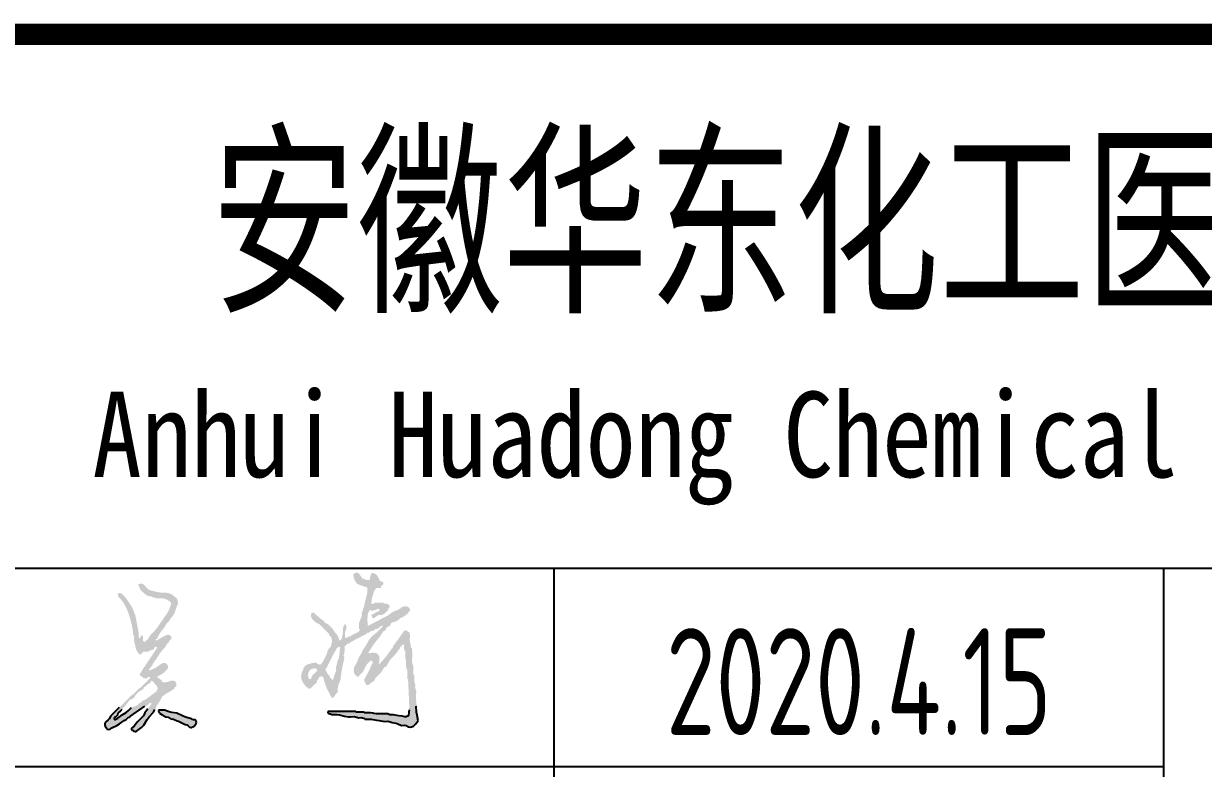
# Model space of a CAD drawing. Extents: x 4832557 to 10196674, y -611561 to -321783.
# Drawn here: x 4836817 to 4840686, y -346846 to -344404 of the extents above; entities that cross this region are included whole.
import ezdxf
from ezdxf.enums import TextEntityAlignment as Align

# ---------------------------------------------------------------- set-up
doc = ezdxf.new("R2010")
doc.units = 0
doc.header["$LTSCALE"] = 1000
doc.header["$MEASUREMENT"] = 0
doc.layers.get('0').update_dxf_attribs({"linetype": 'CONTINUOUS'})
doc.styles.add('sceie', font='sceie.shx', dxfattribs={"width": 0.7, "bigfont": 'sceic.shx'})
doc.styles.add('宋体', font='', dxfattribs={"width": 0.7})
doc.styles.get('宋体').set_extended_font_data('SimSun')

msp = doc.modelspace()

# ---------------------------------------------------------------- hatches: boundary and pattern name
h = msp.add_hatch(color=256)
h.dxf.hatch_style = 1
h.paths.add_polyline_path([(4837288.3, -346436.4), (4837294.1, -346431.8), (4837293.6, -346429), (4837294.7, -346426.8), (4837297.2, -346425.5), (4837299.8, -346422.1), (4837300.9, -346420.1), (4837302.4, -346416.1), (4837298.8, -346411), (4837295.8, -346408.7), (4837289.9, -346406.8), (4837274.7, -346414.2), (4837267.1, -346418.2), (4837252.4, -346426.5), (4837250.4, -346425.6), (4837249.5, -346423.4), (4837250.3, -346421.3), (4837253, -346421.7), (4837255.2, -346419.8), (4837255.5, -346417.2), (4837263.4, -346403), (4837268.1, -346396.3), (4837278.4, -346383.8), (4837283.9, -346373.6), (4837287.7, -346368.8), (4837296.2, -346360.9), (4837295.7, -346358.2), (4837296.8, -346355.9), (4837299.3, -346354.7), (4837309.2, -346341.1), (4837313.1, -346333.2), (4837318, -346317.1), (4837322.1, -346309.7), (4837323.1, -346304.8), (4837322.2, -346296.3), (4837320.5, -346290.5), (4837318.5, -346287.6), (4837313.9, -346283.8), (4837302.9, -346275.5), (4837296.1, -346272.3), (4837282.6, -346269.2), (4837275.5, -346269.2), (4837272, -346269.2), (4837264.9, -346269.2), (4837253.2, -346266.8), (4837247.4, -346265.6), (4837235.7, -346263), (4837226.6, -346259.2), (4837222.2, -346255.9), (4837215.9, -346248.4), (4837213.4, -346245.9), (4837212.2, -346244.6), (4837209.7, -346242.1), (4837204.6, -346240.1), (4837201.4, -346239.8), (4837196.1, -346241.1), (4837193.6, -346242.5), (4837193, -346246.3), (4837195.1, -346248.4), (4837199.7, -346258.7), (4837203.3, -346263.7), (4837211.8, -346271.3), (4837218.1, -346276.6), (4837221.8, -346278.8), (4837229.5, -346281.7), (4837233.8, -346281.1), (4837236.6, -346282), (4837239.9, -346284.8), (4837244.2, -346284.9), (4837246.6, -346285.7), (4837250.3, -346288), (4837259.5, -346288), (4837264.1, -346288), (4837273.2, -346288), (4837283.8, -346291.2), (4837289, -346293.5), (4837298.2, -346299.4), (4837300.6, -346303.4), (4837300.9, -346306.6), (4837299.3, -346310.9), (4837292.4, -346328.6), (4837287.7, -346337.3), (4837276.4, -346352.6), (4837273.6, -346357.9), (4837271.9, -346360.5), (4837268, -346365.1), (4837255.5, -346383.8), (4837248.3, -346392.7), (4837232.6, -346408.8), (4837226.5, -346419), (4837222.6, -346423.8), (4837213.8, -346431.8), (4837212.9, -346429.7), (4837210.7, -346428.9), (4837208.6, -346429.7), (4837208.6, -346422.2), (4837208.6, -346418.4), (4837208.6, -346410.9), (4837206.2, -346410.4), (4837204.9, -346410.2), (4837202.4, -346409.9), (4837200.8, -346413.8), (4837199.7, -346415.8), (4837197.2, -346419.3), (4837195.3, -346418.9), (4837194.3, -346416.8), (4837195.1, -346415.1), (4837194.3, -346406.7), (4837193.9, -346402.6), (4837193, -346394.2), (4837191.3, -346385.9), (4837190.5, -346381.7), (4837188.8, -346373.4), (4837186.7, -346360.8), (4837185.5, -346354.6), (4837182.6, -346342.2), (4837175.3, -346323.8), (4837170.6, -346314.8), (4837159.7, -346298.4), (4837152.6, -346287.5), (4837148.3, -346282.3), (4837138.8, -346273.4), (4837134.9, -346271), (4837131.7, -346270.7), (4837127.4, -346272.3), (4837125.5, -346273.3), (4837124.9, -346276), (4837126.3, -346277.6), (4837128, -346283.3), (4837130, -346286.3), (4837134.7, -346290.1), (4837143.7, -346301.8), (4837147.7, -346308.1), (4837154.5, -346321.3), (4837161.3, -346338.4), (4837164.2, -346347.3), (4837169, -346365.1), (4837170.3, -346370.1), (4837170.9, -346372.6), (4837172.2, -346377.6), (4837173.8, -346387.6), (4837174.7, -346392.6), (4837176.3, -346402.6), (4837175.5, -346406), (4837176.6, -346408.9), (4837179.5, -346410.9), (4837179, -346423.5), (4837179.7, -346430), (4837182.6, -346442.2), (4837184.9, -346452.8), (4837187.1, -346458.1), (4837193, -346467.2), (4837194.8, -346470.4), (4837197.6, -346471.9), (4837201.3, -346471.4), (4837204.7, -346468), (4837206.3, -346466.3), (4837209.7, -346463), (4837220.3, -346463.3), (4837226, -346462.2), (4837235.7, -346457.8), (4837238.9, -346456.6), (4837240.7, -346456.4), (4837244.1, -346456.8), (4837244, -346451.7), (4837247.4, -346447.9), (4837252.4, -346447.4), (4837254.3, -346448.4), (4837254.8, -346451), (4837253.4, -346452.6), (4837231.5, -346484.9), (4837220.7, -346501.2), (4837199.3, -346533.9), (4837197.6, -346537.4), (4837198.9, -346541.4), (4837202.4, -346543.2), (4837205.9, -346545.9), (4837207.6, -346547.4), (4837210.7, -346550.5), (4837217.7, -346550.6), (4837221.7, -346549.3), (4837227.4, -346545.3), (4837229, -346544.7), (4837230.4, -346545.1), (4837231.6, -346546.4), (4837232, -346548), (4837231.6, -346549.2), (4837230.5, -346550.5), (4837218.4, -346562.6), (4837212.4, -346568.7), (4837200.3, -346580.8), (4837198.6, -346581.6), (4837197.8, -346582), (4837196.1, -346582.8), (4837187.8, -346591.2), (4837183.6, -346595.3), (4837175.3, -346603.7), (4837173.6, -346604.5), (4837172.8, -346604.9), (4837171.1, -346605.8), (4837144, -346632.8), (4837130.5, -346646.4), (4837103.4, -346673.5), (4837097.5, -346682.7), (4837093.8, -346687), (4837085.7, -346694.3), (4837083.7, -346698.9), (4837083.5, -346701.9), (4837084.6, -346706.8), (4837086.8, -346711), (4837087.8, -346713.1), (4837089.9, -346717.2), (4837096.7, -346717.7), (4837100.7, -346716.7), (4837106.5, -346713.1), (4837123, -346704.7), (4837131, -346699.8), (4837146.1, -346689.1), (4837152.8, -346685.8), (4837155.9, -346683.3), (4837160.7, -346677.6), (4837163.5, -346678.1), (4837165.7, -346677), (4837167, -346674.5), (4837186.1, -346661.2), (4837195.7, -346654.5), (4837214.9, -346641.2), (4837220.9, -346639.9), (4837224, -346638.2), (4837228.4, -346633.9), (4837229.4, -346631.6), (4837231.2, -346630.5), (4837233.6, -346630.8), (4837235.5, -346631.7), (4837236.1, -346634.4), (4837234.7, -346636), (4837232.5, -346639.8), (4837230.9, -346641.7), (4837227.4, -346644.3), (4837227.9, -346647.1), (4837226.8, -346649.3), (4837224.3, -346650.6), (4837217.8, -346659.3), (4837214.8, -346663.9), (4837209.7, -346673.5), (4837201.3, -346681.8), (4837197.2, -346686), (4837188.8, -346694.3), (4837182.9, -346703.1), (4837179.2, -346707.2), (4837171.1, -346714.1), (4837170.6, -346717.1), (4837171.2, -346719.1), (4837173.2, -346721.4), (4837174.8, -346720.5), (4837177.2, -346721.6), (4837177.4, -346723.5), (4837182.6, -346725), (4837186.4, -346724.4), (4837190.9, -346721.4), (4837199.6, -346715.2), (4837203.6, -346711.6), (4837210.7, -346703.7), (4837222.3, -346685.7), (4837228.9, -346677.1), (4837243, -346661), (4837247.2, -346652.6), (4837249.3, -346648.5), (4837253.4, -346640.1), (4837262.2, -346627.3), (4837266.2, -346620.6), (4837273.2, -346606.8), (4837276, -346607.3), (4837278.2, -346606.2), (4837279.5, -346603.7), (4837293.2, -346596), (4837299.9, -346591.8), (4837312.8, -346582.8), (4837312.5, -346580.2), (4837314.3, -346577.9), (4837317, -346577.6), (4837318.1, -346571), (4837317.6, -346567.1), (4837314.9, -346561), (4837309.5, -346558.5), (4837306.3, -346557.8), (4837300.3, -346557.8), (4837290.7, -346561.5), (4837285.5, -346562.8), (4837275.3, -346564.1), (4837271.4, -346561.8), (4837269.7, -346559.2), (4837269.1, -346554.7), (4837266.3, -346555.2), (4837264.1, -346554.1), (4837262.8, -346551.6), (4837260.8, -346550.1), (4837259, -346549.8), (4837256.6, -346550.5), (4837255.7, -346547.1), (4837256.8, -346544.2), (4837259.7, -346542.2), (4837272, -346535.1), (4837277.9, -346530.5), (4837287.8, -346520.3), (4837290.5, -346515.6), (4837290.8, -346511.8), (4837288.9, -346506.8), (4837286.4, -346504.3), (4837285.1, -346503), (4837282.6, -346500.5), (4837276.3, -346500.1), (4837272.7, -346500.8), (4837267, -346503.6), (4837253.1, -346513.7), (4837245.4, -346518), (4837229.5, -346524.5), (4837228.2, -346524.2), (4837227.6, -346522.4), (4837228.4, -346521.4), (4837232.7, -346515.3), (4837235, -346512.3), (4837239.9, -346506.8), (4837239.4, -346504), (4837240.5, -346501.8), (4837243, -346500.5), (4837245.7, -346495.2), (4837247.5, -346492.6), (4837251.4, -346488), (4837262.3, -346470.3), (4837268.7, -346461.9), (4837282.6, -346446.3), (4837285.8, -346439.6)])
h.paths.add_polyline_path([(4837237.3, -346558.6), (4837239.9, -346558.9), (4837245.6, -346566.8), (4837248.7, -346570.6), (4837255.5, -346577.6), (4837256.2, -346584), (4837255.5, -346587.7), (4837252.4, -346593.3), (4837242.4, -346600.8), (4837237.4, -346604.6), (4837227.4, -346612), (4837219.9, -346617.9), (4837215.5, -346620.3), (4837206.6, -346623.5), (4837204.1, -346627.1), (4837202.2, -346628.8), (4837198.2, -346630.8), (4837188.7, -346638.9), (4837182.9, -346642.2), (4837171.1, -346646.4), (4837159.6, -346657.1), (4837153.2, -346662), (4837139.9, -346670.4), (4837130.7, -346677.7), (4837125.5, -346681), (4837114.9, -346686), (4837115, -346685.1), (4837114.6, -346684.4), (4837113.8, -346683.9), (4837113.8, -346680.9), (4837115.2, -346678.8), (4837118, -346677.6), (4837122.7, -346673.9), (4837124.7, -346670.9), (4837126.3, -346665.1), (4837134.7, -346656.8), (4837138.8, -346652.6), (4837147.2, -346644.3), (4837152.6, -346637.3), (4837155.4, -346633.7), (4837160.7, -346626.6), (4837165.1, -346621.7), (4837168.1, -346619.6), (4837174.3, -346617.2), (4837179.1, -346613.8), (4837181.2, -346611.2), (4837183.6, -346605.8), (4837192.3, -346596.4), (4837197.6, -346592.3), (4837208.6, -346586), (4837210.4, -346584), (4837211, -346582.3), (4837210.7, -346579.7), (4837213.3, -346578.6), (4837214.5, -346578), (4837217, -346576.6), (4837222.6, -346570.8), (4837226.2, -346568.3), (4837233.6, -346565.1), (4837233.6, -346563.5), (4837233.6, -346562.6), (4837233.6, -346561), (4837235.6, -346559.1)], flags=16)
h.paths.add_polyline_path([(4837337.5, -346673.9), (4837319.1, -346665.1), (4837302.6, -346662.2), (4837294.3, -346660.1), (4837278.4, -346654.7), (4837271.4, -346654.7), (4837267.8, -346654.7), (4837260.7, -346654.7), (4837259.4, -346655.9), (4837259.1, -346657.3), (4837259.7, -346658.9), (4837261.1, -346661.3), (4837261.7, -346662.6), (4837262.8, -346665.1), (4837270.8, -346670.4), (4837275, -346672.7), (4837283.7, -346676.6), (4837290.8, -346678.2), (4837294.3, -346679.8), (4837300.3, -346683.9), (4837305.5, -346683.5), (4837308.5, -346684.3), (4837312.8, -346687), (4837317.8, -346688.7), (4837320.3, -346689.5), (4837325.3, -346691.2), (4837333.7, -346695.4), (4837337.8, -346697.4), (4837346.2, -346701.6), (4837352.2, -346702.7), (4837355.4, -346704.5), (4837359.7, -346708.9), (4837360.5, -346709.7), (4837361, -346710.2), (4837361.8, -346711), (4837365.9, -346712.1), (4837368.9, -346711.5), (4837372.2, -346708.9), (4837375.7, -346707.3), (4837377.4, -346705.9), (4837379.5, -346702.7), (4837382.9, -346698.8), (4837383.8, -346695.2), (4837382.6, -346690.2), (4837381, -346688.5), (4837380.1, -346687.6), (4837378.5, -346686), (4837373.8, -346686.8), (4837370.6, -346685.9), (4837367, -346682.9), (4837347.3, -346677.5)])
h.paths.add_polyline_path([(4838107.3, -346671.2), (4838106, -346661.5), (4838104.7, -346642.2), (4838106.3, -346641.6), (4838106.9, -346639.3), (4838105.7, -346638.1), (4838104, -346619.8), (4838103.8, -346610.5), (4838104.7, -346592.2), (4838103, -346587.2), (4838102.2, -346584.7), (4838100.5, -346579.7), (4838101.8, -346573.1), (4838101.3, -346569.1), (4838098.4, -346563), (4838098.4, -346553.9), (4838098.4, -346549.3), (4838098.4, -346540.1), (4838096.8, -346537.6), (4838095.9, -346536.4), (4838094.3, -346533.9), (4838095.3, -346524.7), (4838095.5, -346520.1), (4838095.3, -346510.9), (4838092, -346501.3), (4838091.1, -346496.1), (4838091.1, -346485.9), (4838091.8, -346471.8), (4838091.6, -346464.6), (4838090.1, -346450.5), (4838087.5, -346449.5), (4838086.2, -346446.9), (4838087, -346444.3), (4838085.3, -346435.9), (4838084.5, -346431.8), (4838082.8, -346423.4), (4838084.6, -346413.6), (4838084.4, -346408.1), (4838081.7, -346398.4), (4838079, -346398.9), (4838076.8, -346397.8), (4838075.5, -346395.3), (4838071.5, -346393), (4838067.5, -346393.3), (4838064, -346396.3), (4838049.6, -346416.5), (4838042.3, -346426.5), (4838027.6, -346446.3), (4838028, -346449.1), (4838026.9, -346451.3), (4838024.4, -346452.6), (4838009.8, -346473.5), (4838001.8, -346483.6), (4837984.9, -346502.6), (4837983.6, -346502.6), (4837983, -346502.6), (4837981.7, -346502.6), (4837980.8, -346501), (4837982, -346498.6), (4837983.8, -346498.4), (4837983.8, -346490.1), (4837983.8, -346485.9), (4837983.8, -346477.6), (4837981.3, -346476.7), (4837980.3, -346473.6), (4837981.7, -346471.4), (4837979, -346471.8), (4837976.7, -346470.7), (4837975.5, -346468.2), (4837966.4, -346466.6), (4837961.7, -346466.4), (4837952.6, -346467.2), (4837952.4, -346468.1), (4837951.3, -346468.7), (4837950.5, -346468.2), (4837948.6, -346467.3), (4837948, -346464.6), (4837949.4, -346463), (4837963.8, -346441.1), (4837971.6, -346430.4), (4837988, -346409.9), (4837991.9, -346403.2), (4837994.2, -346400), (4837999.4, -346394.2), (4838001.7, -346394.1), (4838002.9, -346393.6), (4838004.6, -346392.2), (4838006.6, -346386.2), (4838008.9, -346383.2), (4838014, -346379.7), (4838016.3, -346379.5), (4838017.5, -346379), (4838019.2, -346377.6), (4838020.1, -346372.6), (4838022.1, -346369.7), (4838026.5, -346367.2), (4838038.3, -346363.7), (4838044.2, -346360.5), (4838053.6, -346352.6), (4838064.9, -346346.9), (4838070.3, -346343.3), (4838079.7, -346334.9), (4838079.4, -346332.2), (4838081.2, -346329.9), (4838083.8, -346329.7), (4838084.8, -346325.9), (4838084.2, -346323.3), (4838081.7, -346320.3), (4838079.7, -346318.2), (4838078.6, -346317.1), (4838076.5, -346315.1), (4838068.6, -346314.5), (4838064.4, -346314.9), (4838056.7, -346317.1), (4838055.9, -346318.8), (4838055.5, -346319.6), (4838054.7, -346321.3), (4838051.9, -346320.8), (4838049.7, -346322), (4838048.4, -346324.4), (4838032.9, -346330.3), (4838025.3, -346334.4), (4838011.9, -346344.2), (4837994.9, -346353.2), (4837986.4, -346357.5), (4837969.2, -346366.1), (4837961.8, -346370.4), (4837958, -346372.4), (4837950.5, -346376.5), (4837948.9, -346377.9), (4837946.2, -346377.4), (4837945.3, -346375.5), (4837944.5, -346359.7), (4837944.7, -346351.7), (4837946.3, -346335.9), (4837948.8, -346333.1), (4837949.8, -346331.2), (4837950.5, -346327.6), (4837960.5, -346328.4), (4837965.9, -346327.7), (4837975.5, -346324.4), (4837978.2, -346322.5), (4837981.6, -346322.9), (4837983.8, -346325.5), (4837984.1, -346328.1), (4837982.3, -346330.4), (4837979.6, -346330.7), (4837970.5, -346335.7), (4837965.9, -346338.2), (4837956.7, -346343.2), (4837958.8, -346346.7), (4837959.7, -346348.6), (4837960.9, -346352.6), (4837965.2, -346353.2), (4837968, -346352.3), (4837971.3, -346349.4), (4837975.8, -346345.8), (4837978.4, -346344.3), (4837983.8, -346342.2), (4837990.7, -346342.7), (4837994.7, -346341.7), (4838000.5, -346338), (4838005.7, -346333.2), (4838008.2, -346330.7), (4838013, -346325.5), (4838012.5, -346322.7), (4838013.6, -346320.5), (4838016.1, -346319.2), (4838017.5, -346315.3), (4838017.2, -346312.4), (4838015.1, -346308.8), (4838012.1, -346308.4), (4838010.4, -346307.2), (4838008.8, -346304.6), (4838004, -346306.1), (4838000.4, -346305.5), (4837996.3, -346302.6), (4837985.5, -346302.6), (4837980.1, -346302.6), (4837969.2, -346302.6), (4837966, -346305.5), (4837963.1, -346306.3), (4837958.8, -346305.7), (4837956.9, -346304.7), (4837956.4, -346302.1), (4837957.8, -346300.5), (4837959.1, -346289.4), (4837960.4, -346283.9), (4837964, -346273.4), (4837964.8, -346267.6), (4837966, -346264.7), (4837969.2, -346259.8), (4837971.3, -346257.8), (4837972.3, -346256.7), (4837974.4, -346254.6), (4837979.9, -346254.6), (4837982.6, -346254.6), (4837988, -346254.6), (4837989.6, -346248.8), (4837991.6, -346245.9), (4837996.3, -346242.1), (4837997, -346238.8), (4837996.4, -346236.5), (4837994.2, -346233.8), (4837987.9, -346232.2), (4837984.4, -346229.3), (4837981.7, -346223.4), (4837977.6, -346214.6), (4837973.6, -346210.3), (4837965.1, -346205.7), (4837960.8, -346205.2), (4837957.5, -346207), (4837955.7, -346210.9), (4837954, -346217.5), (4837953.2, -346220.9), (4837951.5, -346227.5), (4837949.5, -346228.3), (4837948.4, -346228.5), (4837946.3, -346228.6), (4837938.6, -346226.9), (4837934.7, -346225.6), (4837927.5, -346222.3), (4837923.2, -346215.9), (4837920.9, -346212.8), (4837916.1, -346206.7), (4837911.4, -346204), (4837907.6, -346203.7), (4837902.5, -346205.7), (4837900.9, -346207.3), (4837900, -346208.2), (4837898.4, -346209.8), (4837899, -346218), (4837900.1, -346222.2), (4837903.6, -346229.6), (4837907.8, -346237.1), (4837911.5, -346240.5), (4837919.2, -346244.2), (4837929.2, -346247.6), (4837934.2, -346249.3), (4837944.2, -346252.6), (4837944.6, -346262.6), (4837944.2, -346267.7), (4837942.1, -346277.6), (4837939.2, -346289.2), (4837937.7, -346295), (4837934.8, -346306.7), (4837934.2, -346312.8), (4837933.3, -346315.8), (4837930.7, -346321.3), (4837929.4, -346327.4), (4837928.3, -346330.4), (4837925.5, -346335.9), (4837926.3, -346343.5), (4837925.5, -346347.8), (4837922.3, -346354.7), (4837920.6, -346359.8), (4837919.6, -346362.3), (4837917.1, -346367.2), (4837917.1, -346375.5), (4837917.1, -346379.7), (4837917.1, -346388), (4837919.4, -346389.2), (4837919.9, -346392.4), (4837918.2, -346394.2), (4837916.1, -346396.3), (4837915, -346397.4), (4837913, -346399.5), (4837904.6, -346403.6), (4837900.5, -346405.7), (4837892.1, -346409.9), (4837890.8, -346410.6), (4837890.2, -346411.5), (4837890, -346413), (4837885.7, -346412.4), (4837882.9, -346413.3), (4837879.6, -346416.1), (4837876.6, -346417.6), (4837874.6, -346417.8), (4837871.3, -346417.2), (4837871.3, -346408.8), (4837871.3, -346404.7), (4837871.3, -346396.3), (4837875, -346388.8), (4837875.7, -346383.8), (4837874.4, -346375.5), (4837873.5, -346373.6), (4837870.8, -346373.1), (4837869.2, -346374.5), (4837868, -346377.6), (4837867.1, -346379.1), (4837865, -346381.7), (4837864.6, -346397.7), (4837863.6, -346405.8), (4837859.8, -346421.3), (4837858.3, -346424.3), (4837855.9, -346425.7), (4837852.5, -346425.5), (4837848.8, -346414.2), (4837845.7, -346408.6), (4837837.9, -346399.5), (4837830, -346388.4), (4837825.6, -346383.1), (4837816.1, -346373.4), (4837810.5, -346370.8), (4837807.8, -346369.4), (4837802.5, -346366.1), (4837802.8, -346363.5), (4837801, -346361.2), (4837798.4, -346360.9), (4837785.5, -346350.5), (4837779.2, -346345), (4837767.1, -346333.8), (4837765.2, -346335.7), (4837763.5, -346336.3), (4837760.8, -346335.9), (4837759.5, -346343.8), (4837760, -346348.3), (4837762.9, -346355.7), (4837770.7, -346363.9), (4837775.6, -346367.5), (4837785.8, -346372.4), (4837798.8, -346385.3), (4837805.2, -346391.7), (4837818.1, -346404.7), (4837820, -346409.4), (4837821.6, -346411.7), (4837825.4, -346415.1), (4837828.1, -346423.9), (4837828.4, -346429), (4837826.5, -346438), (4837825.2, -346444), (4837823.5, -346447.2), (4837819.2, -346451.6), (4837815.1, -346458), (4837813.5, -346461.8), (4837811.9, -346469.3), (4837806.1, -346480.9), (4837803.1, -346486.8), (4837797.3, -346498.4), (4837794.8, -346499.7), (4837793.7, -346501.9), (4837794.2, -346504.7), (4837787.3, -346505.2), (4837783.3, -346504.2), (4837777.5, -346500.5), (4837775.7, -346498.7), (4837773.5, -346498.4), (4837771.3, -346499.5), (4837764.4, -346499.9), (4837760.9, -346500.8), (4837754.6, -346503.6), (4837748.8, -346504.5), (4837745.9, -346505.6), (4837741, -346508.9), (4837738.3, -346512.4), (4837736.9, -346514), (4837733.8, -346517.2), (4837734.3, -346521.5), (4837733.5, -346524.3), (4837730.6, -346527.6), (4837727.8, -346537.3), (4837727.1, -346542.5), (4837727.5, -346552.6), (4837732.6, -346563.2), (4837735.8, -346568.3), (4837743.1, -346577.6), (4837746.3, -346579.8), (4837747.8, -346581), (4837750.4, -346583.9), (4837754.8, -346584), (4837757.3, -346583.3), (4837760.8, -346580.8), (4837768.3, -346573.2), (4837772.1, -346569.5), (4837779.6, -346562), (4837778.9, -346558.9), (4837780, -346556.3), (4837782.7, -346554.7), (4837784.9, -346548.6), (4837788.1, -346545.4), (4837794.2, -346543.2), (4837795.3, -346544.6), (4837796.8, -346544.9), (4837798.4, -346544.3), (4837806.4, -346570.4), (4837811.5, -346583.2), (4837823.4, -346607.8), (4837825.4, -346608.8), (4837826.3, -346611), (4837825.4, -346613), (4837829.2, -346614), (4837831.8, -346613.4), (4837834.8, -346611), (4837838.9, -346604.8), (4837841.3, -346601.8), (4837846.3, -346596.4), (4837847.6, -346580.2), (4837849.6, -346571.9), (4837855.7, -346556.8), (4837857.4, -346544.3), (4837858.2, -346538), (4837859.8, -346525.5), (4837861.5, -346517.2), (4837862.3, -346513), (4837864, -346504.7), (4837864.8, -346501.4), (4837865.2, -346499.7), (4837866.1, -346496.4), (4837867.3, -346490.1), (4837868, -346487), (4837869.2, -346480.7), (4837866.8, -346476.8), (4837866.6, -346473.6), (4837868.2, -346469.3), (4837869.8, -346460.2), (4837870, -346455.5), (4837869.2, -346446.3), (4837873.4, -346442.2), (4837875.5, -346440.1), (4837879.6, -346435.9), (4837883.1, -346436.8), (4837885.9, -346435.7), (4837888, -346432.8), (4837894, -346429.9), (4837897, -346428.2), (4837902.5, -346424.5), (4837915.9, -346417.8), (4837922.5, -346414.5), (4837935.9, -346407.8), (4837939.8, -346405.6), (4837941.6, -346404.1), (4837944.2, -346400.5), (4837947.1, -346401.5), (4837949.6, -346400.8), (4837951.5, -346398.4), (4837953.9, -346397.3), (4837955.1, -346396.4), (4837956.7, -346394.2), (4837960.3, -346395.6), (4837963.4, -346394.9), (4837966.1, -346392.2), (4837968.5, -346391), (4837969.7, -346390.1), (4837971.3, -346388), (4837975.6, -346388.6), (4837978.5, -346387.7), (4837981.7, -346384.9), (4837986.2, -346381.2), (4837988.8, -346379.6), (4837994.2, -346377.6), (4837994.6, -346379.3), (4837994.3, -346380.5), (4837993.2, -346381.7), (4837985.3, -346389.7), (4837981.3, -346393.6), (4837973.4, -346401.5), (4837962.3, -346410.3), (4837957.1, -346415.4), (4837948.4, -346426.5), (4837941.3, -346439.9), (4837937.3, -346446.4), (4837928.6, -346458.8), (4837924.8, -346468), (4837922.5, -346472.4), (4837917.1, -346480.7), (4837911.1, -346494.8), (4837907.8, -346501.7), (4837900.5, -346515.1), (4837899.6, -346523.9), (4837900, -346528.6), (4837902.5, -346537), (4837905.5, -346539.9), (4837906.9, -346541.4), (4837909.8, -346544.3), (4837914.1, -346544.6), (4837917.3, -346542.9), (4837919.2, -346539.1), (4837927.5, -346531.8), (4837931, -346527.1), (4837935.9, -346517.2), (4837941, -346506.8), (4837944.9, -346501.9), (4837953.6, -346494.3), (4837954.4, -346492.3), (4837957.3, -346491.7), (4837958.8, -346493.2), (4837961.7, -346495.7), (4837962.1, -346499.6), (4837959.8, -346502.6), (4837951.7, -346520.8), (4837947.3, -346529.8), (4837938, -346547.4), (4837934.5, -346553.6), (4837934.2, -346558.6), (4837936.9, -346565.1), (4837938.3, -346567.5), (4837939, -346568.8), (4837940.1, -346571.4), (4837944.5, -346572.6), (4837947.8, -346572.1), (4837951.5, -346569.3), (4837957.4, -346564.6), (4837960.5, -346562.5), (4837967.1, -346558.9), (4837969.4, -346552.3), (4837971.5, -346549.1), (4837976.5, -346544.3), (4837987.4, -346532.9), (4837992.3, -346526.5), (4838000.5, -346513), (4838003.1, -346513.3), (4838004.8, -346512.8), (4838006.7, -346510.9), (4838015.9, -346494.6), (4838021.7, -346486.8), (4838034.9, -346473.4), (4838038, -346468.8), (4838040, -346466.6), (4838044.2, -346463), (4838043.8, -346460.3), (4838044.9, -346458), (4838047.4, -346456.8), (4838050.4, -346453.2), (4838051.5, -346450.9), (4838052.6, -346446.3), (4838054.2, -346446.3), (4838055.1, -346446.3), (4838056.7, -346446.3), (4838056.4, -346443.7), (4838057, -346442), (4838058.8, -346440.1), (4838061.4, -346439.8), (4838063.2, -346440.4), (4838065.1, -346442.2), (4838064.5, -346451.5), (4838065.4, -346456.6), (4838069.2, -346465.1), (4838069.2, -346474.3), (4838069.2, -346478.9), (4838069.2, -346488), (4838070.1, -346488), (4838070.5, -346488), (4838071.3, -346488), (4838071.3, -346498), (4838071.3, -346503), (4838071.3, -346513), (4838073, -346518), (4838073.8, -346520.5), (4838075.5, -346525.5), (4838075.5, -346536.4), (4838075.5, -346541.8), (4838075.5, -346552.6), (4838077.4, -346552.4), (4838077.7, -346551.7), (4838077.6, -346548.5), (4838078.5, -346550.1), (4838077.7, -346551.7), (4838078, -346557.6), (4838078.2, -346562.2), (4838078.6, -346571.4), (4838079.9, -346598.9), (4838080.5, -346612.6), (4838081.7, -346640.1), (4838080.9, -346653.5), (4838080.5, -346660.1), (4838079.7, -346673.5), (4838071.8, -346676.4), (4838066.9, -346676.6), (4838058.8, -346674.5), (4838047.1, -346673.6), (4838041.2, -346672.7), (4838029.7, -346670.4), (4838022, -346670.3), (4838018.1, -346669.7), (4838010.9, -346667.2), (4837995.9, -346667.2), (4837988.4, -346667.2), (4837973.4, -346667.2), (4837965.9, -346665.6), (4837962.1, -346664.7), (4837954.6, -346663.1), (4837946.3, -346663.1), (4837942.1, -346663.1), (4837933.8, -346663.1), (4837933.8, -346662.2), (4837933.8, -346661.8), (4837933.8, -346661), (4837923, -346661), (4837917.5, -346661), (4837906.7, -346661), (4837906.7, -346660.1), (4837906.7, -346659.7), (4837906.7, -346658.9), (4837870.9, -346658.9), (4837852.9, -346658.9), (4837817.1, -346658.9), (4837815.1, -346660.4), (4837814.6, -346663.1), (4837816.1, -346665.1), (4837820.8, -346666.5), (4837823.1, -346667.3), (4837827.5, -346669.3), (4837844.3, -346669.4), (4837852.9, -346670.5), (4837869.2, -346674.5), (4837882.4, -346676.2), (4837889.2, -346676.4), (4837902.5, -346675.6), (4837907.5, -346677.2), (4837910, -346678.1), (4837915, -346679.7), (4837923.4, -346679.1), (4837927.8, -346679.5), (4837935.9, -346681.8), (4837935.9, -346682.6), (4837935.9, -346683.1), (4837935.9, -346683.9), (4837944.2, -346683.9), (4837948.4, -346683.9), (4837956.7, -346683.9), (4837974.2, -346687.2), (4837983, -346688.8), (4838000.5, -346692.2), (4838010.5, -346691.2), (4838016, -346691.9), (4838025.5, -346695.4), (4838038.3, -346697.9), (4838044.6, -346699.9), (4838056.7, -346704.7), (4838066, -346704.2), (4838071.2, -346705.1), (4838079.7, -346708.9), (4838085.9, -346710), (4838089.6, -346709.5), (4838095.3, -346706.8), (4838101.7, -346700.3), (4838104.9, -346697), (4838110.9, -346690.2)])
h.paths.add_polyline_path([(4837832.1, -346554.4), (4837830.3, -346555.3), (4837828.6, -346554.7), (4837823.6, -346549.5), (4837821.4, -346546.5), (4837818.1, -346540.1), (4837813.1, -346534.1), (4837811, -346530.6), (4837807.7, -346523.4), (4837806.5, -346521.1), (4837807.4, -346518.4), (4837809.8, -346517.2), (4837819.8, -346497.2), (4837824.8, -346487.2), (4837834.8, -346467.2), (4837838.5, -346462.7), (4837840, -346460.1), (4837842.1, -346454.7), (4837844.7, -346451.1), (4837846.5, -346449.4), (4837850.4, -346447.4), (4837852.1, -346446.8), (4837853.5, -346447.1), (4837854.6, -346448.4), (4837853.4, -346463.5), (4837852.6, -346471), (4837850.4, -346485.9), (4837847, -346491.1), (4837845.9, -346494.4), (4837845.2, -346500.5), (4837842.4, -346510.2), (4837841.7, -346515.5), (4837842.1, -346525.5), (4837837.6, -346536.1), (4837835.7, -346541.5), (4837832.7, -346552.6)], flags=16)
h.paths.add_polyline_path([(4837778.9, -346525.3), (4837776.5, -346529.7), (4837767.4, -346536.9), (4837763.5, -346542), (4837758.8, -346552.6), (4837756.3, -346552.6), (4837755, -346552.6), (4837752.5, -346552.6), (4837750.3, -346545.4), (4837749.9, -346541.4), (4837750.4, -346533.9), (4837752.5, -346529.1), (4837753.8, -346526.7), (4837756.7, -346522.4), (4837763.8, -346519.2), (4837767.7, -346518.1), (4837775.4, -346517.2), (4837778.6, -346521.1)], flags=16)

# ---------------------------------------------------------------- linework, layer by layer
for p, q in [((4835057.1, -346189), (4846057.1, -346189)), ((4838557.1, -349439), (4838557.1, -346189)), ((4840557.1, -349439), (4840557.1, -346189)), ((4837130.5, -346646.4), (4837103.4, -346673.5)), ((4837159.6, -346657.1), (4837171.1, -346646.4)), ((4837195.7, -346654.5), (4837214.9, -346641.2)), ((4838106, -346661.5), (4838104.7, -346642.2)), ((4837097.5, -346682.7), (4837093.8, -346687)), ((4837103.4, -346673.5), (4837097.5, -346682.7)), ((4837115.2, -346678.8), (4837113.8, -346680.9)), ((4837113.8, -346680.9), (4837113.8, -346683.9)), ((4837113.8, -346683.9), (4837114.6, -346684.4)), ((4837114.6, -346684.4), (4837115, -346685.1)), ((4837114.9, -346686), (4837125.5, -346681)), ((4837115, -346685.1), (4837114.9, -346686)), ((4837118, -346677.6), (4837115.2, -346678.8)), ((4837122.7, -346673.9), (4837118, -346677.6)), ((4837124.7, -346670.9), (4837122.7, -346673.9)), ((4837126.3, -346665.1), (4837124.7, -346670.9)), ((4837125.5, -346681), (4837130.7, -346677.7)), ((4837134.7, -346656.8), (4837126.3, -346665.1)), ((4837130.7, -346677.7), (4837139.9, -346670.4)), ((4837138.8, -346652.6), (4837134.7, -346656.8)), ((4837139.9, -346670.4), (4837153.2, -346662)), ((4837146.1, -346689.1), (4837152.8, -346685.8)), ((4837152.8, -346685.8), (4837155.9, -346683.3)), ((4837153.2, -346662), (4837159.6, -346657.1)), ((4837155.9, -346683.3), (4837160.7, -346677.6)), ((4837160.7, -346677.6), (4837163.5, -346678.1)), ((4837163.5, -346678.1), (4837165.7, -346677)), ((4837165.7, -346677), (4837167, -346674.5)), ((4837167, -346674.5), (4837186.1, -346661.2)), ((4837186.1, -346661.2), (4837195.7, -346654.5)), ((4837197.2, -346686), (4837188.8, -346694.3)), ((4837201.3, -346681.8), (4837197.2, -346686)), ((4837209.7, -346673.5), (4837201.3, -346681.8)), ((4837214.8, -346663.9), (4837209.7, -346673.5)), ((4837210.7, -346703.7), (4837222.3, -346685.7)), ((4837217.8, -346659.3), (4837214.8, -346663.9)), ((4837224.3, -346650.6), (4837217.8, -346659.3)), ((4837222.3, -346685.7), (4837228.9, -346677.1)), ((4837228.9, -346677.1), (4837243, -346661)), ((4837243, -346661), (4837247.2, -346652.6)), ((4837259.4, -346655.9), (4837259.1, -346657.3)), ((4837259.1, -346657.3), (4837259.7, -346658.9)), ((4837260.7, -346654.7), (4837259.4, -346655.9)), ((4837259.7, -346658.9), (4837261.1, -346661.3)), ((4837267.8, -346654.7), (4837260.7, -346654.7)), ((4837261.1, -346661.3), (4837261.7, -346662.6)), ((4837261.7, -346662.6), (4837262.8, -346665.1)), ((4837262.8, -346665.1), (4837270.8, -346670.4)), ((4837271.4, -346654.7), (4837267.8, -346654.7)), ((4837270.8, -346670.4), (4837275, -346672.7)), ((4837278.4, -346654.7), (4837271.4, -346654.7)), ((4837275, -346672.7), (4837283.7, -346676.6)), ((4837294.3, -346660.1), (4837278.4, -346654.7)), ((4837283.7, -346676.6), (4837290.8, -346678.2)), ((4837290.8, -346678.2), (4837294.3, -346679.8)), ((4837302.6, -346662.2), (4837294.3, -346660.1)), ((4837294.3, -346679.8), (4837300.3, -346683.9)), ((4837300.3, -346683.9), (4837305.5, -346683.5)), ((4837319.1, -346665.1), (4837302.6, -346662.2)), ((4837305.5, -346683.5), (4837308.5, -346684.3)), ((4837308.5, -346684.3), (4837312.8, -346687)), ((4837337.5, -346673.9), (4837319.1, -346665.1)), ((4837347.3, -346677.5), (4837337.5, -346673.9)), ((4837367, -346682.9), (4837347.3, -346677.5)), ((4837370.6, -346685.9), (4837367, -346682.9)), ((4837373.8, -346686.8), (4837370.6, -346685.9)), ((4837378.5, -346686), (4837373.8, -346686.8)), ((4837380.1, -346687.6), (4837378.5, -346686)), ((4837815.1, -346660.4), (4837814.6, -346663.1)), ((4837814.6, -346663.1), (4837816.1, -346665.1)), ((4837817.1, -346658.9), (4837815.1, -346660.4)), ((4837816.1, -346665.1), (4837820.8, -346666.5)), ((4837852.9, -346658.9), (4837817.1, -346658.9)), ((4837820.8, -346666.5), (4837823.1, -346667.3)), ((4837823.1, -346667.3), (4837827.5, -346669.3)), ((4837827.5, -346669.3), (4837844.3, -346669.4)), ((4837844.3, -346669.4), (4837852.9, -346670.5)), ((4837870.9, -346658.9), (4837852.9, -346658.9)), ((4837852.9, -346670.5), (4837869.2, -346674.5)), ((4837869.2, -346674.5), (4837882.4, -346676.2)), ((4837906.7, -346658.9), (4837870.9, -346658.9)), ((4837882.4, -346676.2), (4837889.2, -346676.4)), ((4837889.2, -346676.4), (4837902.5, -346675.6)), ((4837902.5, -346675.6), (4837907.5, -346677.2)), ((4837906.7, -346659.7), (4837906.7, -346658.9)), ((4837906.7, -346660.1), (4837906.7, -346659.7)), ((4837906.7, -346661), (4837906.7, -346660.1)), ((4837917.5, -346661), (4837906.7, -346661)), ((4837907.5, -346677.2), (4837910, -346678.1)), ((4837910, -346678.1), (4837915, -346679.7)), ((4837915, -346679.7), (4837923.4, -346679.1)), ((4837923, -346661), (4837917.5, -346661)), ((4837933.8, -346661), (4837923, -346661)), ((4837923.4, -346679.1), (4837927.8, -346679.5)), ((4837927.8, -346679.5), (4837935.9, -346681.8)), ((4837933.8, -346661.8), (4837933.8, -346661)), ((4837933.8, -346662.2), (4837933.8, -346661.8)), ((4837933.8, -346663.1), (4837933.8, -346662.2)), ((4837942.1, -346663.1), (4837933.8, -346663.1)), ((4837935.9, -346681.8), (4837935.9, -346682.6)), ((4837935.9, -346682.6), (4837935.9, -346683.1)), ((4837935.9, -346683.1), (4837935.9, -346683.9)), ((4837935.9, -346683.9), (4837944.2, -346683.9)), ((4837946.3, -346663.1), (4837942.1, -346663.1)), ((4837944.2, -346683.9), (4837948.4, -346683.9)), ((4837954.6, -346663.1), (4837946.3, -346663.1)), ((4837948.4, -346683.9), (4837956.7, -346683.9)), ((4837962.1, -346664.7), (4837954.6, -346663.1)), ((4837956.7, -346683.9), (4837974.2, -346687.2)), ((4837965.9, -346665.6), (4837962.1, -346664.7)), ((4837973.4, -346667.2), (4837965.9, -346665.6)), ((4837988.4, -346667.2), (4837973.4, -346667.2)), ((4837995.9, -346667.2), (4837988.4, -346667.2)), ((4838010.9, -346667.2), (4837995.9, -346667.2)), ((4838018.1, -346669.7), (4838010.9, -346667.2)), ((4838022, -346670.3), (4838018.1, -346669.7)), ((4838029.7, -346670.4), (4838022, -346670.3)), ((4838041.2, -346672.7), (4838029.7, -346670.4)), ((4838047.1, -346673.6), (4838041.2, -346672.7)), ((4838058.8, -346674.5), (4838047.1, -346673.6)), ((4838066.9, -346676.6), (4838058.8, -346674.5)), ((4838071.8, -346676.4), (4838066.9, -346676.6)), ((4838079.7, -346673.5), (4838071.8, -346676.4)), ((4838080.5, -346660.1), (4838079.7, -346673.5)), ((4838080.9, -346653.5), (4838080.5, -346660.1)), ((4838107.3, -346671.2), (4838106, -346661.5)), ((4838110.9, -346690.2), (4838107.3, -346671.2)), ((4837083.7, -346698.9), (4837083.5, -346701.9)), ((4837083.5, -346701.9), (4837084.6, -346706.8)), ((4837085.7, -346694.3), (4837083.7, -346698.9)), ((4837084.6, -346706.8), (4837086.8, -346711)), ((4837093.8, -346687), (4837085.7, -346694.3)), ((4837086.8, -346711), (4837087.8, -346713.1)), ((4837087.8, -346713.1), (4837089.9, -346717.2)), ((4837089.9, -346717.2), (4837096.7, -346717.7)), ((4837096.7, -346717.7), (4837100.7, -346716.7)), ((4837100.7, -346716.7), (4837106.5, -346713.1)), ((4837106.5, -346713.1), (4837123, -346704.7)), ((4837123, -346704.7), (4837131, -346699.8)), ((4837131, -346699.8), (4837146.1, -346689.1)), ((4837171.1, -346714.1), (4837170.6, -346717.1)), ((4837170.6, -346717.1), (4837171.2, -346719.1)), ((4837179.2, -346707.2), (4837171.1, -346714.1)), ((4837171.2, -346719.1), (4837173.2, -346721.4)), ((4837173.2, -346721.4), (4837174.8, -346720.5)), ((4837174.8, -346720.5), (4837177.2, -346721.6)), ((4837177.2, -346721.6), (4837177.4, -346723.5)), ((4837177.4, -346723.5), (4837182.6, -346725)), ((4837182.9, -346703.1), (4837179.2, -346707.2)), ((4837182.6, -346725), (4837186.4, -346724.4)), ((4837188.8, -346694.3), (4837182.9, -346703.1)), ((4837186.4, -346724.4), (4837190.9, -346721.4)), ((4837190.9, -346721.4), (4837199.6, -346715.2)), ((4837199.6, -346715.2), (4837203.6, -346711.6)), ((4837203.6, -346711.6), (4837210.7, -346703.7)), ((4837312.8, -346687), (4837317.8, -346688.7)), ((4837317.8, -346688.7), (4837320.3, -346689.5)), ((4837320.3, -346689.5), (4837325.3, -346691.2)), ((4837325.3, -346691.2), (4837333.7, -346695.4)), ((4837333.7, -346695.4), (4837337.8, -346697.4)), ((4837337.8, -346697.4), (4837346.2, -346701.6)), ((4837346.2, -346701.6), (4837352.2, -346702.7)), ((4837352.2, -346702.7), (4837355.4, -346704.5)), ((4837355.4, -346704.5), (4837359.7, -346708.9)), ((4837359.7, -346708.9), (4837360.5, -346709.7)), ((4837360.5, -346709.7), (4837361, -346710.2)), ((4837361, -346710.2), (4837361.8, -346711)), ((4837361.8, -346711), (4837365.9, -346712.1)), ((4837365.9, -346712.1), (4837368.9, -346711.5)), ((4837368.9, -346711.5), (4837372.2, -346708.9)), ((4837372.2, -346708.9), (4837375.7, -346707.3)), ((4837375.7, -346707.3), (4837377.4, -346705.9)), ((4837377.4, -346705.9), (4837379.5, -346702.7)), ((4837379.5, -346702.7), (4837382.9, -346698.8)), ((4837381, -346688.5), (4837380.1, -346687.6)), ((4837382.6, -346690.2), (4837381, -346688.5)), ((4837383.8, -346695.2), (4837382.6, -346690.2)), ((4837382.9, -346698.8), (4837383.8, -346695.2)), ((4837974.2, -346687.2), (4837983, -346688.8)), ((4837983, -346688.8), (4838000.5, -346692.2)), ((4838000.5, -346692.2), (4838010.5, -346691.2)), ((4838010.5, -346691.2), (4838016, -346691.9)), ((4838016, -346691.9), (4838025.5, -346695.4)), ((4838025.5, -346695.4), (4838038.3, -346697.9)), ((4838038.3, -346697.9), (4838044.6, -346699.9)), ((4838044.6, -346699.9), (4838056.7, -346704.7)), ((4838056.7, -346704.7), (4838066, -346704.2)), ((4838066, -346704.2), (4838071.2, -346705.1)), ((4838071.2, -346705.1), (4838079.7, -346708.9)), ((4838079.7, -346708.9), (4838085.9, -346710)), ((4838085.9, -346710), (4838089.6, -346709.5)), ((4838089.6, -346709.5), (4838095.3, -346706.8)), ((4838095.3, -346706.8), (4838101.7, -346700.3)), ((4838101.7, -346700.3), (4838104.9, -346697)), ((4838104.9, -346697), (4838110.9, -346690.2)), ((4835057.1, -346839), (4840557.1, -346839))]:
    msp.add_line(p, q)
at = {"const_width": 70}
msp.add_lwpolyline([(4853057.1, -344439), (4835057.1, -344439)], dxfattribs=at)

# ---------------------------------------------------------------- texts
at = {"style": '宋体'}
for s, height, width, p in [('安徽华东化工医药工程有限责任公司', 500, 0.7, (4841251.9, -345039)), ('Anhui Huadong Chemical & Medical Engineering Co.,Ltd', 280, 0.85, (4841251.9, -345789))]:
    msp.add_text(s, height=height, dxfattribs=dict(at, width=width)).set_placement(p, align=Align.MIDDLE)
at = {"style": 'sceie', "width": 0.8}
msp.add_attdef('2020.4.15', text='200320-02-040', height=350, dxfattribs=at).set_placement((4839556.4, -346560.5), align=Align.MIDDLE)

doc.saveas('drawing.dxf')
